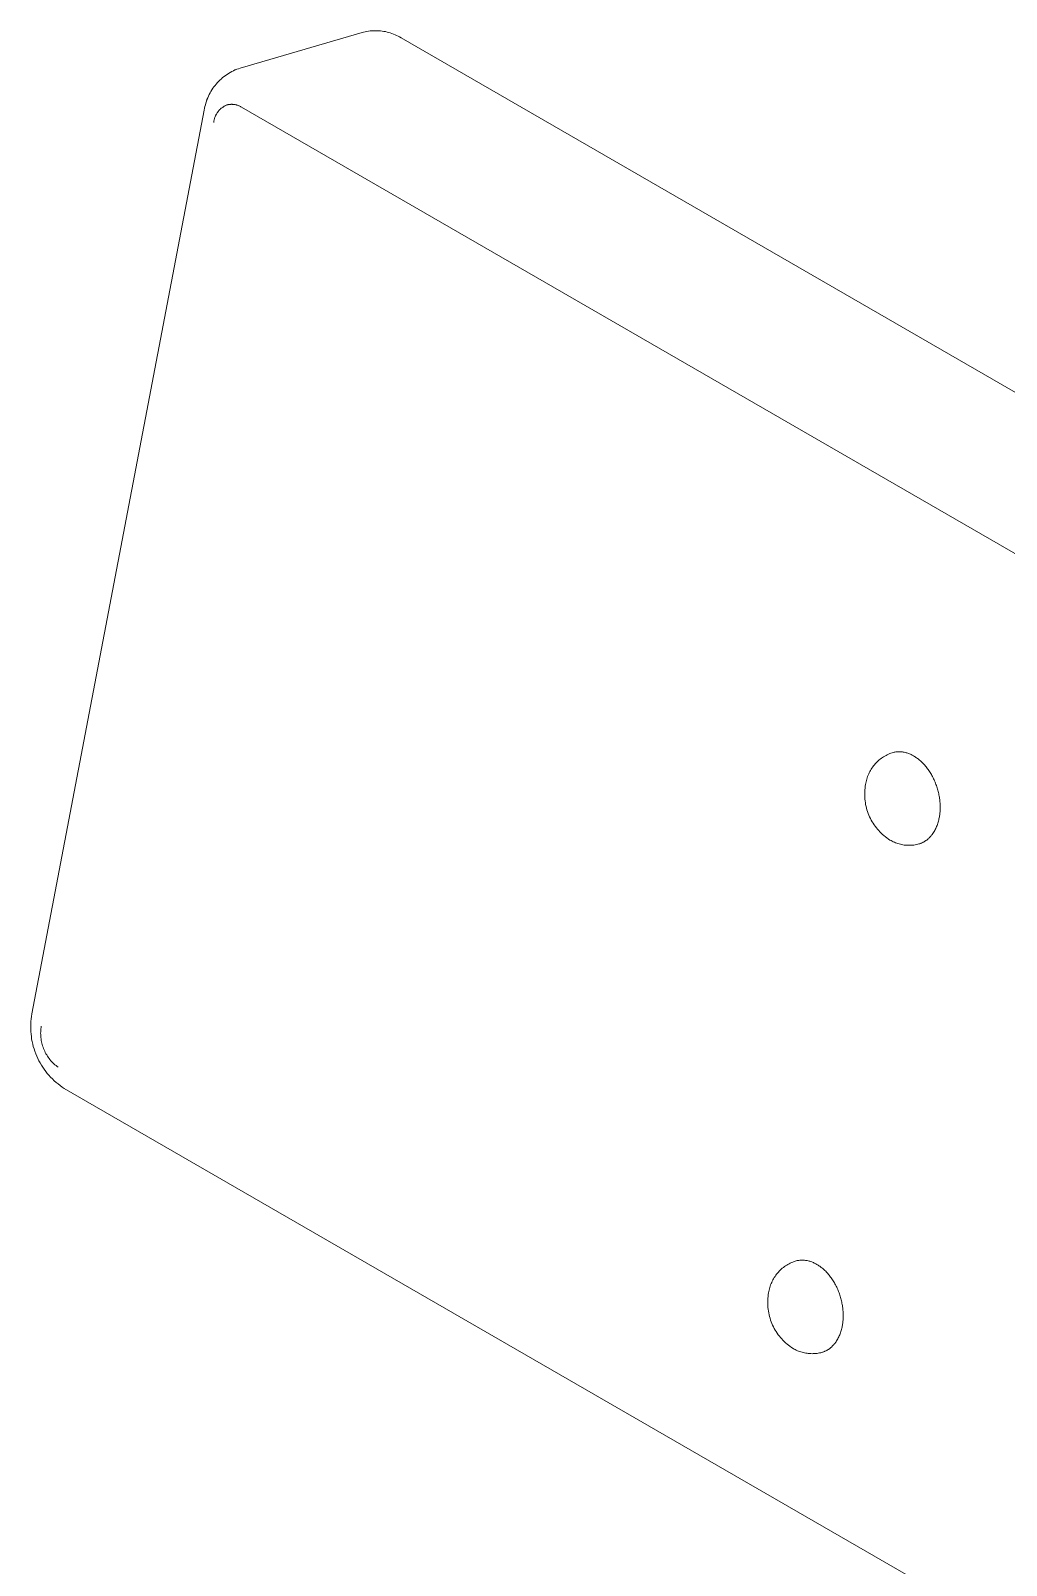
# Model space of a CAD drawing. Header units: millimetres. Extents: x -67 to 4862, y -244 to 3199.
# Drawn here: x 3420.8 to 3546, y 1897 to 2094 of the extents above; entities that cross this region are included whole.
import ezdxf

# ---------------------------------------------------------------- set-up
doc = ezdxf.new("R2010")
doc.units = ezdxf.units.MM
doc.layers.add('ZANO_R', color=7, linetype='Continuous', lineweight=0)

msp = doc.modelspace()

# ---------------------------------------------------------------- linework, layer by layer
at = {"layer": 'ZANO_R'}
for p, q in [((3463.29, 2093.76), (3447.65, 2089.19)), ((3447.65, 2089.19), (3463.29, 2093.76)), ((3463.5, 2093.81), (3463.29, 2093.76)), ((3463.29, 2093.76), (3463.5, 2093.81)), ((3463.71, 2093.86), (3463.5, 2093.81)), ((3463.5, 2093.81), (3463.71, 2093.86)), ((3463.92, 2093.9), (3463.71, 2093.86)), ((3463.71, 2093.86), (3463.92, 2093.9)), ((3464.14, 2093.93), (3463.92, 2093.9)), ((3463.92, 2093.9), (3464.14, 2093.93)), ((3464.35, 2093.96), (3464.14, 2093.93)), ((3464.14, 2093.93), (3464.35, 2093.96)), ((3464.57, 2093.98), (3464.35, 2093.96)), ((3464.35, 2093.96), (3464.57, 2093.98)), ((3464.78, 2093.99), (3464.57, 2093.98)), ((3464.57, 2093.98), (3464.78, 2093.99)), ((3465, 2093.99), (3464.78, 2093.99)), ((3464.78, 2093.99), (3465, 2093.99)), ((3465.22, 2093.99), (3465, 2093.99)), ((3465, 2093.99), (3465.22, 2093.99)), ((3465.43, 2093.98), (3465.22, 2093.99)), ((3465.22, 2093.99), (3465.43, 2093.98)), ((3465.65, 2093.96), (3465.43, 2093.98)), ((3465.43, 2093.98), (3465.65, 2093.96)), ((3465.86, 2093.94), (3465.65, 2093.96)), ((3465.65, 2093.96), (3465.86, 2093.94)), ((3466.08, 2093.91), (3465.86, 2093.94)), ((3465.86, 2093.94), (3466.08, 2093.91)), ((3466.29, 2093.87), (3466.08, 2093.91)), ((3466.08, 2093.91), (3466.29, 2093.87)), ((3466.5, 2093.82), (3466.29, 2093.87)), ((3466.29, 2093.87), (3466.5, 2093.82)), ((3466.71, 2093.77), (3466.5, 2093.82)), ((3466.5, 2093.82), (3466.71, 2093.77)), ((3466.92, 2093.71), (3466.71, 2093.77)), ((3466.71, 2093.77), (3466.92, 2093.71)), ((3467.12, 2093.64), (3466.92, 2093.71)), ((3466.92, 2093.71), (3467.12, 2093.64)), ((3467.33, 2093.56), (3467.12, 2093.64)), ((3467.12, 2093.64), (3467.33, 2093.56)), ((3467.53, 2093.48), (3467.33, 2093.56)), ((3467.33, 2093.56), (3467.53, 2093.48)), ((3467.72, 2093.39), (3467.53, 2093.48)), ((3467.53, 2093.48), (3467.72, 2093.39)), ((3467.92, 2093.3), (3467.72, 2093.39)), ((3467.72, 2093.39), (3467.92, 2093.3)), ((3468.11, 2093.2), (3467.92, 2093.3)), ((3467.92, 2093.3), (3468.11, 2093.2)), ((3468.3, 2093.09), (3468.11, 2093.2)), ((3468.11, 2093.2), (3468.3, 2093.09)), ((3635.21, 1996.72), (3468.3, 2093.09)), ((3445.24, 2087.82), (3445.06, 2087.66)), ((3445.06, 2087.66), (3445.24, 2087.82)), ((3445.41, 2087.97), (3445.24, 2087.82)), ((3445.24, 2087.82), (3445.41, 2087.97)), ((3445.59, 2088.11), (3445.41, 2087.97)), ((3445.41, 2087.97), (3445.59, 2088.11)), ((3445.78, 2088.25), (3445.59, 2088.11)), ((3445.59, 2088.11), (3445.78, 2088.25)), ((3445.97, 2088.39), (3445.78, 2088.25)), ((3445.78, 2088.25), (3445.97, 2088.39)), ((3446.17, 2088.51), (3445.97, 2088.39)), ((3445.97, 2088.39), (3446.17, 2088.51)), ((3446.37, 2088.63), (3446.17, 2088.51)), ((3446.17, 2088.51), (3446.37, 2088.63)), ((3446.57, 2088.74), (3446.37, 2088.63)), ((3446.37, 2088.63), (3446.57, 2088.74)), ((3446.78, 2088.85), (3446.57, 2088.74)), ((3446.57, 2088.74), (3446.78, 2088.85)), ((3446.78, 2088.85), (3446.99, 2088.95)), ((3446.99, 2088.94), (3446.78, 2088.85)), ((3447.21, 2089.04), (3446.99, 2088.94)), ((3446.99, 2088.95), (3447.21, 2089.04)), ((3447.43, 2089.12), (3447.21, 2089.04)), ((3447.21, 2089.04), (3447.43, 2089.12)), ((3447.65, 2089.19), (3447.43, 2089.12)), ((3447.43, 2089.12), (3447.65, 2089.19)), ((3443.79, 2086), (3443.68, 2085.79)), ((3443.68, 2085.79), (3443.79, 2086)), ((3443.91, 2086.2), (3443.79, 2086)), ((3443.79, 2086), (3443.91, 2086.2)), ((3444.03, 2086.4), (3443.91, 2086.2)), ((3443.91, 2086.2), (3444.03, 2086.4)), ((3444.16, 2086.6), (3444.03, 2086.4)), ((3444.03, 2086.4), (3444.16, 2086.6)), ((3444.29, 2086.79), (3444.16, 2086.6)), ((3444.16, 2086.6), (3444.29, 2086.79)), ((3444.44, 2086.97), (3444.29, 2086.79)), ((3444.29, 2086.79), (3444.43, 2086.97)), ((3444.43, 2086.97), (3444.58, 2087.15)), ((3444.58, 2087.15), (3444.44, 2086.97)), ((3444.74, 2087.33), (3444.58, 2087.15)), ((3444.58, 2087.15), (3444.74, 2087.33)), ((3444.9, 2087.5), (3444.74, 2087.33)), ((3444.74, 2087.33), (3444.9, 2087.5)), ((3445.06, 2087.66), (3444.9, 2087.5)), ((3444.9, 2087.5), (3445.06, 2087.66)), ((3443.09, 2084.03), (3443.05, 2083.8)), ((3443.05, 2083.8), (3443.09, 2084.03)), ((3443.14, 2084.26), (3443.09, 2084.03)), ((3443.09, 2084.03), (3443.14, 2084.26)), ((3443.19, 2084.49), (3443.14, 2084.26)), ((3443.14, 2084.26), (3443.19, 2084.49)), ((3443.26, 2084.71), (3443.19, 2084.49)), ((3443.19, 2084.49), (3443.26, 2084.71)), ((3443.33, 2084.93), (3443.26, 2084.71)), ((3443.26, 2084.71), (3443.33, 2084.93)), ((3443.41, 2085.15), (3443.33, 2084.93)), ((3443.33, 2084.93), (3443.4, 2085.15)), ((3443.4, 2085.15), (3443.49, 2085.37)), ((3443.49, 2085.37), (3443.41, 2085.15)), ((3443.58, 2085.58), (3443.49, 2085.37)), ((3443.49, 2085.37), (3443.58, 2085.58)), ((3443.68, 2085.79), (3443.58, 2085.58)), ((3443.58, 2085.58), (3443.68, 2085.79)), ((3444.98, 2083.8), (3445.05, 2083.86)), ((3445.02, 2083.83), (3445.08, 2083.9)), ((3445.05, 2083.86), (3445.12, 2083.93)), ((3445.08, 2083.9), (3445.15, 2083.96)), ((3445.12, 2083.93), (3445.19, 2083.99)), ((3445.15, 2083.96), (3445.23, 2084.03)), ((3445.19, 2083.99), (3445.26, 2084.05)), ((3445.23, 2084.03), (3445.3, 2084.08)), ((3445.26, 2084.05), (3445.33, 2084.11)), ((3445.3, 2084.08), (3445.38, 2084.14)), ((3445.33, 2084.11), (3445.41, 2084.16)), ((3445.38, 2084.14), (3445.46, 2084.2)), ((3445.41, 2084.16), (3445.48, 2084.21)), ((3445.46, 2084.2), (3445.54, 2084.25)), ((3445.48, 2084.21), (3445.56, 2084.26)), ((3445.54, 2084.25), (3445.62, 2084.3)), ((3445.56, 2084.26), (3445.64, 2084.31)), ((3445.62, 2084.3), (3445.7, 2084.34)), ((3445.64, 2084.31), (3445.72, 2084.35)), ((3445.7, 2084.34), (3445.79, 2084.38)), ((3445.72, 2084.35), (3445.81, 2084.39)), ((3445.79, 2084.38), (3445.87, 2084.42)), ((3445.81, 2084.39), (3445.89, 2084.43)), ((3445.87, 2084.42), (3445.96, 2084.46)), ((3445.89, 2084.43), (3445.98, 2084.47)), ((3446.04, 2084.48), (3445.96, 2084.46)), ((3446.06, 2084.49), (3445.98, 2084.47)), ((3446.12, 2084.5), (3446.04, 2084.48)), ((3446.13, 2084.5), (3446.06, 2084.49)), ((3446.2, 2084.51), (3446.12, 2084.5)), ((3446.21, 2084.52), (3446.13, 2084.5)), ((3446.28, 2084.53), (3446.2, 2084.51)), ((3446.29, 2084.53), (3446.21, 2084.52)), ((3446.36, 2084.54), (3446.28, 2084.53)), ((3446.37, 2084.54), (3446.29, 2084.53)), ((3446.44, 2084.54), (3446.36, 2084.54)), ((3446.45, 2084.54), (3446.37, 2084.54)), ((3446.52, 2084.55), (3446.44, 2084.54)), ((3446.53, 2084.55), (3446.45, 2084.54)), ((3446.6, 2084.55), (3446.52, 2084.55)), ((3446.61, 2084.55), (3446.53, 2084.55)), ((3446.68, 2084.54), (3446.6, 2084.55)), ((3446.69, 2084.54), (3446.61, 2084.55)), ((3446.76, 2084.54), (3446.68, 2084.54)), ((3446.77, 2084.54), (3446.69, 2084.54)), ((3446.84, 2084.53), (3446.76, 2084.54)), ((3446.85, 2084.53), (3446.77, 2084.54)), ((3446.92, 2084.52), (3446.84, 2084.53)), ((3446.93, 2084.52), (3446.85, 2084.53)), ((3447, 2084.51), (3446.92, 2084.52)), ((3447.01, 2084.51), (3446.93, 2084.52)), ((3447.08, 2084.49), (3447, 2084.51)), ((3447.09, 2084.49), (3447.01, 2084.51)), ((3447.16, 2084.47), (3447.08, 2084.49)), ((3447.17, 2084.47), (3447.09, 2084.49)), ((3447.24, 2084.45), (3447.16, 2084.47)), ((3447.24, 2084.45), (3447.17, 2084.47)), ((3447.31, 2084.43), (3447.24, 2084.45)), ((3447.32, 2084.43), (3447.24, 2084.45)), ((3447.39, 2084.4), (3447.31, 2084.43)), ((3447.39, 2084.4), (3447.32, 2084.43)), ((3447.47, 2084.37), (3447.39, 2084.4)), ((3447.47, 2084.37), (3447.39, 2084.4)), ((3447.54, 2084.34), (3447.47, 2084.37)), ((3447.54, 2084.34), (3447.47, 2084.37)), ((3447.61, 2084.31), (3447.54, 2084.34)), ((3447.62, 2084.31), (3447.54, 2084.34)), ((3447.68, 2084.27), (3447.61, 2084.31)), ((3447.69, 2084.27), (3447.62, 2084.31)), ((3447.76, 2084.23), (3447.68, 2084.27)), ((3447.76, 2084.23), (3447.69, 2084.27)), ((3447.82, 2084.19), (3447.76, 2084.23)), ((3447.82, 2084.19), (3447.76, 2084.23)), ((4546.43, 1449.91), (3447.82, 2084.19)), ((3443.05, 2083.8), (3420.93, 1967.81)), ((3420.93, 1967.81), (3443.05, 2083.8)), ((3444.26, 2082.23), (3444.27, 2082.32)), ((3444.26, 2082.23), (3444.27, 2082.32)), ((3444.27, 2082.32), (3444.28, 2082.41)), ((3444.27, 2082.32), (3444.28, 2082.41)), ((3444.28, 2082.41), (3444.3, 2082.51)), ((3444.28, 2082.41), (3444.3, 2082.5)), ((3444.3, 2082.51), (3444.32, 2082.6)), ((3444.3, 2082.5), (3444.32, 2082.59)), ((3444.32, 2082.6), (3444.35, 2082.69)), ((3444.32, 2082.59), (3444.35, 2082.68)), ((3444.35, 2082.69), (3444.38, 2082.78)), ((3444.35, 2082.68), (3444.37, 2082.77)), ((3444.37, 2082.77), (3444.4, 2082.86)), ((3444.38, 2082.78), (3444.41, 2082.87)), ((3444.4, 2082.86), (3444.44, 2082.94)), ((3444.41, 2082.87), (3444.44, 2082.96)), ((3444.44, 2082.96), (3444.48, 2083.05)), ((3444.44, 2082.94), (3444.47, 2083.03)), ((3444.47, 2083.03), (3444.51, 2083.11)), ((3444.48, 2083.05), (3444.52, 2083.13)), ((3444.51, 2083.11), (3444.55, 2083.2)), ((3444.52, 2083.13), (3444.57, 2083.22)), ((3444.55, 2083.2), (3444.6, 2083.28)), ((3444.57, 2083.22), (3444.61, 2083.3)), ((3444.6, 2083.28), (3444.65, 2083.36)), ((3444.61, 2083.3), (3444.66, 2083.38)), ((3444.65, 2083.36), (3444.7, 2083.44)), ((3444.66, 2083.38), (3444.71, 2083.46)), ((3444.7, 2083.44), (3444.75, 2083.51)), ((3444.71, 2083.46), (3444.77, 2083.54)), ((3444.75, 2083.51), (3444.8, 2083.59)), ((3444.77, 2083.54), (3444.83, 2083.62)), ((3444.8, 2083.59), (3444.86, 2083.66)), ((3444.83, 2083.62), (3444.89, 2083.69)), ((3444.86, 2083.66), (3444.92, 2083.73)), ((3444.89, 2083.69), (3444.95, 2083.76)), ((3444.92, 2083.73), (3444.98, 2083.8)), ((3444.95, 2083.76), (3445.02, 2083.83)), ((3530.69, 2001.06), (3530.85, 2001.14)), ((3530.85, 2001.14), (3531.01, 2001.21)), ((3531.01, 2001.21), (3531.17, 2001.27)), ((3531.17, 2001.27), (3531.33, 2001.33)), ((3531.45, 2001.36), (3531.33, 2001.33)), ((3531.57, 2001.38), (3531.45, 2001.36)), ((3531.68, 2001.4), (3531.57, 2001.38)), ((3531.8, 2001.42), (3531.68, 2001.4)), ((3531.92, 2001.43), (3531.8, 2001.42)), ((3532.04, 2001.44), (3531.92, 2001.43)), ((3532.16, 2001.44), (3532.04, 2001.44)), ((3532.28, 2001.44), (3532.16, 2001.44)), ((3532.4, 2001.44), (3532.28, 2001.44)), ((3532.51, 2001.43), (3532.4, 2001.44)), ((3532.63, 2001.42), (3532.51, 2001.43)), ((3532.75, 2001.4), (3532.63, 2001.42)), ((3532.87, 2001.38), (3532.75, 2001.4)), ((3532.98, 2001.36), (3532.87, 2001.38)), ((3533.1, 2001.33), (3532.98, 2001.36)), ((3533.22, 2001.3), (3533.1, 2001.33)), ((3533.33, 2001.26), (3533.22, 2001.3)), ((3533.44, 2001.22), (3533.33, 2001.26)), ((3533.55, 2001.18), (3533.44, 2001.22)), ((3533.66, 2001.13), (3533.55, 2001.18)), ((3533.77, 2001.08), (3533.66, 2001.13)), ((3528.55, 1999.06), (3528.64, 1999.21)), ((3528.64, 1999.21), (3528.73, 1999.36)), ((3528.73, 1999.36), (3528.83, 1999.5)), ((3528.83, 1999.5), (3528.94, 1999.64)), ((3528.94, 1999.64), (3529.05, 1999.78)), ((3529.05, 1999.78), (3529.16, 1999.91)), ((3529.16, 1999.91), (3529.28, 2000.04)), ((3529.28, 2000.04), (3529.41, 2000.16)), ((3529.41, 2000.16), (3529.53, 2000.28)), ((3529.53, 2000.28), (3529.67, 2000.4)), ((3529.67, 2000.4), (3529.8, 2000.51)), ((3529.8, 2000.51), (3529.94, 2000.61)), ((3529.94, 2000.61), (3530.08, 2000.71)), ((3530.08, 2000.71), (3530.23, 2000.81)), ((3530.23, 2000.81), (3530.38, 2000.9)), ((3530.38, 2000.9), (3530.53, 2000.98)), ((3530.53, 2000.98), (3530.69, 2001.06)), ((3533.87, 2001.03), (3533.77, 2001.08)), ((3533.98, 2000.97), (3533.87, 2001.03)), ((3534.08, 2000.91), (3533.98, 2000.97)), ((3534.18, 2000.85), (3534.08, 2000.91)), ((3534.27, 2000.79), (3534.18, 2000.85)), ((3534.37, 2000.73), (3534.27, 2000.79)), ((3534.46, 2000.66), (3534.37, 2000.73)), ((3534.56, 2000.59), (3534.46, 2000.66)), ((3534.66, 2000.52), (3534.56, 2000.59)), ((3534.75, 2000.44), (3534.66, 2000.52)), ((3534.85, 2000.36), (3534.75, 2000.44)), ((3534.94, 2000.28), (3534.85, 2000.36)), ((3535.04, 2000.19), (3534.94, 2000.28)), ((3535.13, 2000.1), (3535.04, 2000.19)), ((3535.23, 2000.01), (3535.13, 2000.1)), ((3535.32, 1999.92), (3535.23, 2000.01)), ((3535.41, 1999.82), (3535.32, 1999.92)), ((3535.51, 1999.71), (3535.41, 1999.82)), ((3535.6, 1999.61), (3535.51, 1999.71)), ((3535.69, 1999.5), (3535.6, 1999.61)), ((3535.77, 1999.39), (3535.69, 1999.5)), ((3535.86, 1999.27), (3535.77, 1999.39)), ((3535.95, 1999.15), (3535.86, 1999.27)), ((3527.87, 1997.03), (3527.91, 1997.26)), ((3527.91, 1997.26), (3527.94, 1997.43)), ((3527.94, 1997.43), (3527.98, 1997.6)), ((3527.98, 1997.6), (3528.02, 1997.77)), ((3528.02, 1997.77), (3528.06, 1997.94)), ((3528.06, 1997.94), (3528.12, 1998.11)), ((3528.12, 1998.11), (3528.17, 1998.27)), ((3528.17, 1998.27), (3528.24, 1998.44)), ((3528.24, 1998.44), (3528.31, 1998.6)), ((3528.31, 1998.6), (3528.38, 1998.76)), ((3528.38, 1998.76), (3528.46, 1998.91)), ((3528.46, 1998.91), (3528.55, 1999.06)), ((3536.03, 1999.03), (3535.95, 1999.15)), ((3536.11, 1998.91), (3536.03, 1999.03)), ((3536.19, 1998.79), (3536.11, 1998.91)), ((3536.27, 1998.66), (3536.19, 1998.79)), ((3536.35, 1998.53), (3536.27, 1998.66)), ((3536.43, 1998.39), (3536.35, 1998.53)), ((3536.5, 1998.26), (3536.43, 1998.39)), ((3536.57, 1998.12), (3536.5, 1998.26)), ((3536.64, 1997.98), (3536.57, 1998.12)), ((3536.7, 1997.84), (3536.64, 1997.98)), ((3536.77, 1997.7), (3536.7, 1997.84)), ((3536.83, 1997.55), (3536.77, 1997.7)), ((3536.89, 1997.41), (3536.83, 1997.55)), ((3536.94, 1997.26), (3536.89, 1997.41)), ((3537, 1997.11), (3536.94, 1997.26)), ((3527.8, 1996.32), (3527.82, 1996.56)), ((3527.8, 1996.08), (3527.8, 1996.32)), ((3527.8, 1995.85), (3527.8, 1996.08)), ((3527.81, 1995.61), (3527.8, 1995.85)), ((3527.82, 1995.38), (3527.81, 1995.61)), ((3527.82, 1996.56), (3527.84, 1996.79)), ((3527.85, 1995.14), (3527.82, 1995.38)), ((3527.84, 1996.79), (3527.87, 1997.03)), ((3537.05, 1996.96), (3537, 1997.11)), ((3537.1, 1996.81), (3537.05, 1996.96)), ((3537.14, 1996.66), (3537.1, 1996.81)), ((3537.18, 1996.51), (3537.14, 1996.66)), ((3537.22, 1996.36), (3537.18, 1996.51)), ((3537.26, 1996.21), (3537.22, 1996.36)), ((3537.29, 1996.06), (3537.26, 1996.21)), ((3537.33, 1995.9), (3537.29, 1996.06)), ((3537.35, 1995.75), (3537.33, 1995.9)), ((3537.38, 1995.6), (3537.35, 1995.75)), ((3537.4, 1995.45), (3537.38, 1995.6)), ((3537.42, 1995.3), (3537.4, 1995.45)), ((3537.44, 1995.15), (3537.42, 1995.3)), ((3527.88, 1994.91), (3527.85, 1995.14)), ((3527.92, 1994.67), (3527.88, 1994.91)), ((3527.97, 1994.44), (3527.92, 1994.67)), ((3528.03, 1994.21), (3527.97, 1994.44)), ((3528.09, 1993.98), (3528.03, 1994.21)), ((3528.16, 1993.76), (3528.09, 1993.98)), ((3528.24, 1993.54), (3528.16, 1993.76)), ((3528.33, 1993.32), (3528.24, 1993.54)), ((3528.42, 1993.1), (3528.33, 1993.32)), ((3537.4, 1993.22), (3537.42, 1993.35)), ((3537.42, 1993.35), (3537.44, 1993.48)), ((3537.45, 1995.01), (3537.44, 1995.15)), ((3537.44, 1993.48), (3537.45, 1993.61)), ((3537.46, 1994.86), (3537.45, 1995.01)), ((3537.45, 1993.61), (3537.46, 1993.74)), ((3537.47, 1994.71), (3537.46, 1994.86)), ((3537.46, 1993.74), (3537.47, 1993.87)), ((3537.48, 1994.57), (3537.47, 1994.71)), ((3537.47, 1993.87), (3537.48, 1994.01)), ((3537.48, 1994.43), (3537.48, 1994.57)), ((3537.48, 1994.29), (3537.48, 1994.43)), ((3537.48, 1994.15), (3537.48, 1994.29)), ((3537.48, 1994.01), (3537.48, 1994.15)), ((3528.53, 1992.89), (3528.42, 1993.1)), ((3528.64, 1992.68), (3528.53, 1992.89)), ((3528.75, 1992.47), (3528.64, 1992.68)), ((3528.88, 1992.27), (3528.75, 1992.47)), ((3529.01, 1992.07), (3528.88, 1992.27)), ((3529.14, 1991.88), (3529.01, 1992.07)), ((3529.29, 1991.69), (3529.14, 1991.88)), ((3529.44, 1991.51), (3529.29, 1991.69)), ((3529.59, 1991.33), (3529.44, 1991.51)), ((3529.75, 1991.16), (3529.59, 1991.33)), ((3536.71, 1991.21), (3536.78, 1991.33)), ((3536.78, 1991.33), (3536.85, 1991.46)), ((3536.85, 1991.46), (3536.91, 1991.59)), ((3536.91, 1991.59), (3536.98, 1991.72)), ((3536.98, 1991.72), (3537.03, 1991.86)), ((3537.03, 1991.86), (3537.09, 1991.99)), ((3537.09, 1991.99), (3537.14, 1992.13)), ((3537.14, 1992.13), (3537.18, 1992.27)), ((3537.18, 1992.27), (3537.22, 1992.41)), ((3537.22, 1992.41), (3537.26, 1992.55)), ((3537.26, 1992.55), (3537.3, 1992.69)), ((3537.3, 1992.69), (3537.33, 1992.83)), ((3537.33, 1992.83), (3537.36, 1992.98)), ((3537.36, 1992.98), (3537.38, 1993.1)), ((3537.38, 1993.1), (3537.4, 1993.22)), ((3529.92, 1990.99), (3529.75, 1991.16)), ((3530.1, 1990.83), (3529.92, 1990.99)), ((3530.27, 1990.68), (3530.1, 1990.83)), ((3530.46, 1990.53), (3530.27, 1990.68)), ((3530.65, 1990.39), (3530.46, 1990.53)), ((3530.84, 1990.25), (3530.65, 1990.39)), ((3531.04, 1990.12), (3530.84, 1990.25)), ((3531.18, 1990.04), (3531.04, 1990.12)), ((3531.32, 1989.96), (3531.18, 1990.04)), ((3531.46, 1989.89), (3531.32, 1989.96)), ((3531.61, 1989.83), (3531.46, 1989.89)), ((3531.76, 1989.77), (3531.61, 1989.83)), ((3531.91, 1989.71), (3531.76, 1989.77)), ((3532.06, 1989.66), (3531.91, 1989.71)), ((3532.21, 1989.61), (3532.06, 1989.66)), ((3532.37, 1989.57), (3532.21, 1989.61)), ((3532.53, 1989.54), (3532.37, 1989.57)), ((3532.68, 1989.51), (3532.53, 1989.54)), ((3532.84, 1989.48), (3532.68, 1989.51)), ((3533, 1989.46), (3532.84, 1989.48)), ((3533.16, 1989.45), (3533, 1989.46)), ((3533.32, 1989.44), (3533.16, 1989.45)), ((3533.48, 1989.44), (3533.32, 1989.44)), ((3533.64, 1989.44), (3533.48, 1989.44)), ((3533.8, 1989.45), (3533.64, 1989.44)), ((3533.96, 1989.46), (3533.8, 1989.45)), ((3534.12, 1989.48), (3533.96, 1989.46)), ((3534.28, 1989.5), (3534.12, 1989.48)), ((3534.44, 1989.53), (3534.28, 1989.5)), ((3534.6, 1989.57), (3534.44, 1989.53)), ((3534.75, 1989.61), (3534.6, 1989.57)), ((3534.75, 1989.61), (3534.81, 1989.63)), ((3534.81, 1989.63), (3534.88, 1989.65)), ((3534.88, 1989.65), (3534.94, 1989.67)), ((3534.94, 1989.67), (3535, 1989.69)), ((3535, 1989.69), (3535.06, 1989.72)), ((3535.06, 1989.72), (3535.12, 1989.74)), ((3535.12, 1989.74), (3535.18, 1989.77)), ((3535.18, 1989.77), (3535.24, 1989.8)), ((3535.24, 1989.8), (3535.3, 1989.83)), ((3535.3, 1989.83), (3535.36, 1989.86)), ((3535.36, 1989.86), (3535.42, 1989.89)), ((3535.42, 1989.89), (3535.47, 1989.93)), ((3535.47, 1989.93), (3535.53, 1989.96)), ((3535.53, 1989.96), (3535.59, 1990)), ((3535.59, 1990), (3535.64, 1990.04)), ((3535.64, 1990.04), (3535.7, 1990.07)), ((3535.7, 1990.07), (3535.75, 1990.12)), ((3535.75, 1990.12), (3535.8, 1990.16)), ((3535.8, 1990.16), (3535.86, 1990.2)), ((3535.86, 1990.2), (3535.91, 1990.24)), ((3535.91, 1990.24), (3535.96, 1990.29)), ((3535.96, 1990.29), (3536.01, 1990.33)), ((3536.01, 1990.33), (3536.06, 1990.38)), ((3536.06, 1990.38), (3536.11, 1990.43)), ((3536.11, 1990.43), (3536.16, 1990.48)), ((3536.16, 1990.48), (3536.21, 1990.53)), ((3536.21, 1990.53), (3536.25, 1990.58)), ((3536.25, 1990.58), (3536.3, 1990.63)), ((3536.3, 1990.63), (3536.34, 1990.69)), ((3536.34, 1990.69), (3536.39, 1990.74)), ((3536.39, 1990.74), (3536.43, 1990.8)), ((3536.43, 1990.8), (3536.47, 1990.85)), ((3536.47, 1990.85), (3536.56, 1990.97)), ((3536.56, 1990.97), (3536.64, 1991.09)), ((3536.64, 1991.09), (3536.71, 1991.21)), ((3420.93, 1967.81), (3420.88, 1967.49)), ((3420.88, 1967.49), (3420.93, 1967.81)), ((3420.79, 1966.52), (3420.78, 1966.19)), ((3420.78, 1966.19), (3420.79, 1966.52)), ((3420.78, 1966.19), (3420.78, 1965.87)), ((3420.78, 1965.87), (3420.78, 1966.19)), ((3420.78, 1965.87), (3420.79, 1965.54)), ((3420.79, 1965.54), (3420.78, 1965.87)), ((3420.81, 1966.84), (3420.79, 1966.52)), ((3420.79, 1966.52), (3420.81, 1966.84)), ((3420.84, 1967.17), (3420.81, 1966.84)), ((3420.81, 1966.84), (3420.84, 1967.17)), ((3420.88, 1967.49), (3420.84, 1967.17)), ((3420.84, 1967.17), (3420.88, 1967.49)), ((3422.06, 1965.51), (3422.07, 1965.69)), ((3422.07, 1965.69), (3422.09, 1965.87)), ((3422.09, 1965.87), (3422.11, 1966.05)), ((3422.11, 1966.05), (3422.14, 1966.23)), ((3420.79, 1965.54), (3420.82, 1965.22)), ((3420.82, 1965.22), (3420.79, 1965.54)), ((3420.82, 1965.22), (3420.86, 1964.89)), ((3420.86, 1964.89), (3420.82, 1965.22)), ((3420.86, 1964.89), (3420.9, 1964.57)), ((3420.9, 1964.57), (3420.86, 1964.89)), ((3420.9, 1964.57), (3420.96, 1964.25)), ((3420.96, 1964.25), (3420.9, 1964.57)), ((3420.96, 1964.25), (3421.03, 1963.93)), ((3421.03, 1963.93), (3420.96, 1964.25)), ((3421.03, 1963.93), (3421.11, 1963.62)), ((3421.11, 1963.62), (3421.03, 1963.93)), ((3422.05, 1965.32), (3422.06, 1965.51)), ((3422.06, 1965.14), (3422.05, 1965.32)), ((3422.06, 1964.96), (3422.06, 1965.14)), ((3422.08, 1964.77), (3422.06, 1964.96)), ((3422.1, 1964.59), (3422.08, 1964.77)), ((3422.13, 1964.41), (3422.1, 1964.59)), ((3422.16, 1964.23), (3422.13, 1964.41)), ((3422.2, 1964.05), (3422.16, 1964.23)), ((3422.25, 1963.87), (3422.2, 1964.05)), ((3422.3, 1963.7), (3422.25, 1963.87)), ((3421.11, 1963.62), (3421.21, 1963.3)), ((3421.21, 1963.3), (3421.11, 1963.62)), ((3421.21, 1963.3), (3421.31, 1963)), ((3421.31, 1963), (3421.21, 1963.3)), ((3421.31, 1963), (3421.42, 1962.69)), ((3421.42, 1962.69), (3421.31, 1963)), ((3421.42, 1962.69), (3421.55, 1962.39)), ((3421.55, 1962.39), (3421.42, 1962.69)), ((3421.55, 1962.39), (3421.68, 1962.09)), ((3421.68, 1962.09), (3421.55, 1962.39)), ((3421.68, 1962.09), (3421.83, 1961.8)), ((3421.83, 1961.8), (3421.68, 1962.09)), ((3421.83, 1961.8), (3421.98, 1961.52)), ((3421.98, 1961.52), (3421.83, 1961.8)), ((3422.36, 1963.53), (3422.3, 1963.7)), ((3422.42, 1963.35), (3422.36, 1963.53)), ((3422.49, 1963.18), (3422.42, 1963.35)), ((3422.57, 1963.02), (3422.49, 1963.18)), ((3422.65, 1962.85), (3422.57, 1963.02)), ((3422.74, 1962.69), (3422.65, 1962.85)), ((3422.83, 1962.54), (3422.74, 1962.69)), ((3422.93, 1962.38), (3422.83, 1962.54)), ((3423.03, 1962.23), (3422.93, 1962.38)), ((3423.14, 1962.08), (3423.03, 1962.23)), ((3423.25, 1961.94), (3423.14, 1962.08)), ((3423.37, 1961.8), (3423.25, 1961.94)), ((3423.49, 1961.66), (3423.37, 1961.8)), ((3421.98, 1961.52), (3422.15, 1961.23)), ((3422.15, 1961.23), (3421.98, 1961.52)), ((3422.15, 1961.23), (3422.32, 1960.96)), ((3422.32, 1960.96), (3422.15, 1961.23)), ((3422.32, 1960.96), (3422.5, 1960.69)), ((3422.5, 1960.69), (3422.32, 1960.96)), ((3422.5, 1960.69), (3422.7, 1960.43)), ((3422.7, 1960.43), (3422.5, 1960.69)), ((3422.7, 1960.43), (3422.9, 1960.17)), ((3422.9, 1960.17), (3422.7, 1960.43)), ((3422.9, 1960.17), (3423.11, 1959.93)), ((3423.11, 1959.93), (3422.9, 1960.17)), ((3423.11, 1959.93), (3423.33, 1959.69)), ((3423.33, 1959.69), (3423.11, 1959.93)), ((3423.62, 1961.53), (3423.49, 1961.66)), ((3423.75, 1961.41), (3423.62, 1961.53)), ((3423.89, 1961.28), (3423.75, 1961.41)), ((3424.03, 1961.17), (3423.89, 1961.28)), ((3424.18, 1961.05), (3424.03, 1961.17)), ((3424.32, 1960.95), (3424.18, 1961.05)), ((3423.33, 1959.69), (3423.56, 1959.45)), ((3423.56, 1959.45), (3423.33, 1959.69)), ((3423.56, 1959.45), (3423.79, 1959.23)), ((3423.79, 1959.23), (3423.56, 1959.45)), ((3423.79, 1959.23), (3424.04, 1959.01)), ((3424.04, 1959.01), (3423.79, 1959.23)), ((3424.04, 1959.01), (3424.29, 1958.81)), ((3424.29, 1958.81), (3424.04, 1959.01)), ((3424.29, 1958.81), (3424.55, 1958.61)), ((3424.55, 1958.61), (3424.29, 1958.81)), ((3424.55, 1958.61), (3424.81, 1958.42)), ((3424.81, 1958.42), (3424.55, 1958.61)), ((3424.81, 1958.42), (3425.08, 1958.24)), ((3425.08, 1958.24), (3424.81, 1958.42)), ((3425.08, 1958.24), (3592, 1861.87)), ((3519.13, 1936.14), (3519.01, 1936.11)), ((3519.24, 1936.16), (3519.13, 1936.14)), ((3519.36, 1936.17), (3519.24, 1936.16)), ((3519.48, 1936.18), (3519.36, 1936.17)), ((3519.6, 1936.19), (3519.48, 1936.18)), ((3519.72, 1936.2), (3519.6, 1936.19)), ((3519.84, 1936.2), (3519.72, 1936.2)), ((3519.95, 1936.19), (3519.84, 1936.2)), ((3520.07, 1936.18), (3519.95, 1936.19)), ((3520.19, 1936.17), (3520.07, 1936.18)), ((3520.31, 1936.16), (3520.19, 1936.17)), ((3520.43, 1936.14), (3520.31, 1936.16)), ((3520.54, 1936.11), (3520.43, 1936.14)), ((3516.29, 1934.12), (3516.39, 1934.26)), ((3516.39, 1934.26), (3516.5, 1934.4)), ((3516.5, 1934.4), (3516.61, 1934.53)), ((3516.61, 1934.53), (3516.72, 1934.67)), ((3516.72, 1934.67), (3516.84, 1934.79)), ((3516.84, 1934.79), (3516.96, 1934.92)), ((3516.96, 1934.92), (3517.09, 1935.04)), ((3517.09, 1935.04), (3517.22, 1935.15)), ((3517.22, 1935.15), (3517.36, 1935.26)), ((3517.36, 1935.26), (3517.5, 1935.37)), ((3517.5, 1935.37), (3517.64, 1935.47)), ((3517.64, 1935.47), (3517.79, 1935.56)), ((3517.79, 1935.56), (3517.94, 1935.65)), ((3517.94, 1935.65), (3518.09, 1935.74)), ((3518.09, 1935.74), (3518.25, 1935.82)), ((3518.25, 1935.82), (3518.4, 1935.89)), ((3518.4, 1935.89), (3518.57, 1935.96)), ((3518.57, 1935.96), (3518.73, 1936.03)), ((3518.73, 1936.03), (3518.89, 1936.08)), ((3519.01, 1936.11), (3518.89, 1936.08)), ((3520.66, 1936.08), (3520.54, 1936.11)), ((3520.77, 1936.05), (3520.66, 1936.08)), ((3520.89, 1936.02), (3520.77, 1936.05)), ((3521, 1935.98), (3520.89, 1936.02)), ((3521.11, 1935.93), (3521, 1935.98)), ((3521.22, 1935.89), (3521.11, 1935.93)), ((3521.33, 1935.83), (3521.22, 1935.89)), ((3521.43, 1935.78), (3521.33, 1935.83)), ((3521.54, 1935.72), (3521.43, 1935.78)), ((3521.64, 1935.66), (3521.54, 1935.72)), ((3521.73, 1935.6), (3521.64, 1935.66)), ((3521.83, 1935.54), (3521.73, 1935.6)), ((3521.93, 1935.48), (3521.83, 1935.54)), ((3522.02, 1935.42), (3521.93, 1935.48)), ((3522.12, 1935.35), (3522.02, 1935.42)), ((3522.22, 1935.27), (3522.12, 1935.35)), ((3522.31, 1935.2), (3522.22, 1935.27)), ((3522.41, 1935.12), (3522.31, 1935.2)), ((3522.5, 1935.03), (3522.41, 1935.12)), ((3522.6, 1934.95), (3522.5, 1935.03)), ((3522.69, 1934.86), (3522.6, 1934.95)), ((3522.79, 1934.77), (3522.69, 1934.86)), ((3522.88, 1934.67), (3522.79, 1934.77)), ((3522.97, 1934.57), (3522.88, 1934.67)), ((3523.06, 1934.47), (3522.97, 1934.57)), ((3523.16, 1934.36), (3523.06, 1934.47)), ((3523.24, 1934.25), (3523.16, 1934.36)), ((3523.33, 1934.14), (3523.24, 1934.25)), ((3515.5, 1932.19), (3515.54, 1932.36)), ((3515.54, 1932.36), (3515.58, 1932.53)), ((3515.58, 1932.53), (3515.62, 1932.7)), ((3515.62, 1932.7), (3515.68, 1932.86)), ((3515.68, 1932.86), (3515.73, 1933.03)), ((3515.73, 1933.03), (3515.8, 1933.19)), ((3515.8, 1933.19), (3515.87, 1933.35)), ((3515.87, 1933.35), (3515.94, 1933.51)), ((3515.94, 1933.51), (3516.02, 1933.67)), ((3516.02, 1933.67), (3516.1, 1933.82)), ((3516.1, 1933.82), (3516.2, 1933.97)), ((3516.2, 1933.97), (3516.29, 1934.12)), ((3523.42, 1934.03), (3523.33, 1934.14)), ((3523.51, 1933.91), (3523.42, 1934.03)), ((3523.59, 1933.79), (3523.51, 1933.91)), ((3523.67, 1933.67), (3523.59, 1933.79)), ((3523.75, 1933.54), (3523.67, 1933.67)), ((3523.83, 1933.41), (3523.75, 1933.54)), ((3523.91, 1933.28), (3523.83, 1933.41)), ((3523.98, 1933.15), (3523.91, 1933.28)), ((3524.06, 1933.01), (3523.98, 1933.15)), ((3524.13, 1932.87), (3524.06, 1933.01)), ((3524.2, 1932.73), (3524.13, 1932.87)), ((3524.26, 1932.59), (3524.2, 1932.73)), ((3524.33, 1932.45), (3524.26, 1932.59)), ((3524.39, 1932.31), (3524.33, 1932.45)), ((3524.45, 1932.16), (3524.39, 1932.31)), ((3515.35, 1930.84), (3515.36, 1931.08)), ((3515.36, 1930.6), (3515.35, 1930.84)), ((3515.36, 1931.08), (3515.38, 1931.31)), ((3515.36, 1930.37), (3515.36, 1930.6)), ((3515.38, 1930.13), (3515.36, 1930.37)), ((3515.38, 1931.31), (3515.4, 1931.55)), ((3515.4, 1931.55), (3515.43, 1931.78)), ((3515.43, 1931.78), (3515.47, 1932.01)), ((3515.47, 1932.01), (3515.5, 1932.19)), ((3524.5, 1932.01), (3524.45, 1932.16)), ((3524.56, 1931.87), (3524.5, 1932.01)), ((3524.61, 1931.72), (3524.56, 1931.87)), ((3524.66, 1931.57), (3524.61, 1931.72)), ((3524.7, 1931.42), (3524.66, 1931.57)), ((3524.74, 1931.26), (3524.7, 1931.42)), ((3524.78, 1931.11), (3524.74, 1931.26)), ((3524.82, 1930.96), (3524.78, 1931.11)), ((3524.85, 1930.81), (3524.82, 1930.96)), ((3524.88, 1930.66), (3524.85, 1930.81)), ((3524.91, 1930.51), (3524.88, 1930.66)), ((3524.94, 1930.36), (3524.91, 1930.51)), ((3524.96, 1930.21), (3524.94, 1930.36)), ((3515.41, 1929.9), (3515.38, 1930.13)), ((3515.44, 1929.66), (3515.41, 1929.9)), ((3515.48, 1929.43), (3515.44, 1929.66)), ((3515.53, 1929.2), (3515.48, 1929.43)), ((3515.58, 1928.97), (3515.53, 1929.2)), ((3515.65, 1928.74), (3515.58, 1928.97)), ((3515.72, 1928.51), (3515.65, 1928.74)), ((3515.8, 1928.29), (3515.72, 1928.51)), ((3515.89, 1928.07), (3515.8, 1928.29)), ((3524.98, 1930.06), (3524.96, 1930.21)), ((3525, 1929.91), (3524.98, 1930.06)), ((3524.99, 1928.23), (3525.01, 1928.36)), ((3525.01, 1929.76), (3525, 1929.91)), ((3525.02, 1929.61), (3525.01, 1929.76)), ((3525.01, 1928.36), (3525.02, 1928.49)), ((3525.03, 1929.47), (3525.02, 1929.61)), ((3525.02, 1928.49), (3525.03, 1928.63)), ((3525.04, 1929.32), (3525.03, 1929.47)), ((3525.03, 1928.63), (3525.04, 1928.76)), ((3525.04, 1929.18), (3525.04, 1929.32)), ((3525.04, 1929.04), (3525.04, 1929.18)), ((3525.04, 1928.9), (3525.04, 1929.04)), ((3525.04, 1928.76), (3525.04, 1928.9)), ((3515.98, 1927.85), (3515.89, 1928.07)), ((3516.08, 1927.64), (3515.98, 1927.85)), ((3516.19, 1927.43), (3516.08, 1927.64)), ((3516.31, 1927.23), (3516.19, 1927.43)), ((3516.43, 1927.02), (3516.31, 1927.23)), ((3516.56, 1926.83), (3516.43, 1927.02)), ((3516.7, 1926.63), (3516.56, 1926.83)), ((3516.85, 1926.45), (3516.7, 1926.63)), ((3516.99, 1926.26), (3516.85, 1926.45)), ((3524.41, 1926.22), (3524.47, 1926.35)), ((3524.47, 1926.35), (3524.53, 1926.48)), ((3524.53, 1926.48), (3524.59, 1926.61)), ((3524.59, 1926.61), (3524.64, 1926.75)), ((3524.64, 1926.75), (3524.69, 1926.89)), ((3524.69, 1926.89), (3524.74, 1927.02)), ((3524.74, 1927.02), (3524.78, 1927.16)), ((3524.78, 1927.16), (3524.82, 1927.31)), ((3524.82, 1927.31), (3524.86, 1927.45)), ((3524.86, 1927.45), (3524.89, 1927.59)), ((3524.89, 1927.59), (3524.92, 1927.73)), ((3524.92, 1927.73), (3524.94, 1927.85)), ((3524.94, 1927.85), (3524.96, 1927.98)), ((3524.96, 1927.98), (3524.98, 1928.1)), ((3524.98, 1928.1), (3524.99, 1928.23)), ((3517.15, 1926.09), (3516.99, 1926.26)), ((3517.31, 1925.91), (3517.15, 1926.09)), ((3517.48, 1925.75), (3517.31, 1925.91)), ((3517.65, 1925.59), (3517.48, 1925.75)), ((3517.83, 1925.43), (3517.65, 1925.59)), ((3518.02, 1925.28), (3517.83, 1925.43)), ((3518.21, 1925.14), (3518.02, 1925.28)), ((3518.4, 1925), (3518.21, 1925.14)), ((3518.6, 1924.88), (3518.4, 1925)), ((3518.74, 1924.79), (3518.6, 1924.88)), ((3518.88, 1924.72), (3518.74, 1924.79)), ((3519.02, 1924.65), (3518.88, 1924.72)), ((3519.17, 1924.58), (3519.02, 1924.65)), ((3519.32, 1924.52), (3519.17, 1924.58)), ((3519.47, 1924.46), (3519.32, 1924.52)), ((3519.62, 1924.41), (3519.47, 1924.46)), ((3519.77, 1924.37), (3519.62, 1924.41)), ((3519.93, 1924.33), (3519.77, 1924.37)), ((3520.09, 1924.29), (3519.93, 1924.33)), ((3522.16, 1924.32), (3522, 1924.29)), ((3522.31, 1924.36), (3522.16, 1924.32)), ((3522.31, 1924.36), (3522.37, 1924.38)), ((3522.37, 1924.38), (3522.44, 1924.4)), ((3522.44, 1924.4), (3522.5, 1924.42)), ((3522.5, 1924.42), (3522.56, 1924.45)), ((3522.56, 1924.45), (3522.62, 1924.47)), ((3522.62, 1924.47), (3522.68, 1924.5)), ((3522.68, 1924.5), (3522.74, 1924.52)), ((3522.74, 1924.52), (3522.8, 1924.55)), ((3522.8, 1924.55), (3522.86, 1924.58)), ((3522.86, 1924.58), (3522.92, 1924.61)), ((3522.92, 1924.61), (3522.97, 1924.65)), ((3522.97, 1924.65), (3523.03, 1924.68)), ((3523.03, 1924.68), (3523.09, 1924.72)), ((3523.09, 1924.72), (3523.14, 1924.75)), ((3523.14, 1924.75), (3523.2, 1924.79)), ((3523.2, 1924.79), (3523.26, 1924.83)), ((3523.26, 1924.83), (3523.31, 1924.87)), ((3523.31, 1924.87), (3523.36, 1924.91)), ((3523.36, 1924.91), (3523.42, 1924.95)), ((3523.42, 1924.95), (3523.47, 1925)), ((3523.47, 1925), (3523.52, 1925.04)), ((3523.52, 1925.04), (3523.57, 1925.09)), ((3523.57, 1925.09), (3523.62, 1925.14)), ((3523.62, 1925.14), (3523.67, 1925.18)), ((3523.67, 1925.18), (3523.72, 1925.23)), ((3523.72, 1925.23), (3523.77, 1925.28)), ((3523.77, 1925.28), (3523.81, 1925.34)), ((3523.81, 1925.34), (3523.86, 1925.39)), ((3523.86, 1925.39), (3523.9, 1925.44)), ((3523.9, 1925.44), (3523.95, 1925.5)), ((3523.95, 1925.5), (3523.99, 1925.55)), ((3523.99, 1925.55), (3524.03, 1925.61)), ((3524.03, 1925.61), (3524.12, 1925.72)), ((3524.12, 1925.72), (3524.19, 1925.84)), ((3524.19, 1925.84), (3524.27, 1925.96)), ((3524.27, 1925.96), (3524.34, 1926.09)), ((3524.34, 1926.09), (3524.41, 1926.22)), ((3520.24, 1924.26), (3520.09, 1924.29)), ((3520.4, 1924.24), (3520.24, 1924.26)), ((3520.56, 1924.22), (3520.4, 1924.24)), ((3520.72, 1924.2), (3520.56, 1924.22)), ((3520.88, 1924.2), (3520.72, 1924.2)), ((3521.04, 1924.19), (3520.88, 1924.2)), ((3521.2, 1924.2), (3521.04, 1924.19)), ((3521.36, 1924.2), (3521.2, 1924.2)), ((3521.52, 1924.22), (3521.36, 1924.2)), ((3521.68, 1924.23), (3521.52, 1924.22)), ((3521.84, 1924.26), (3521.68, 1924.23)), ((3522, 1924.29), (3521.84, 1924.26))]:
    msp.add_line(p, q, dxfattribs=at)

doc.saveas('drawing.dxf')
